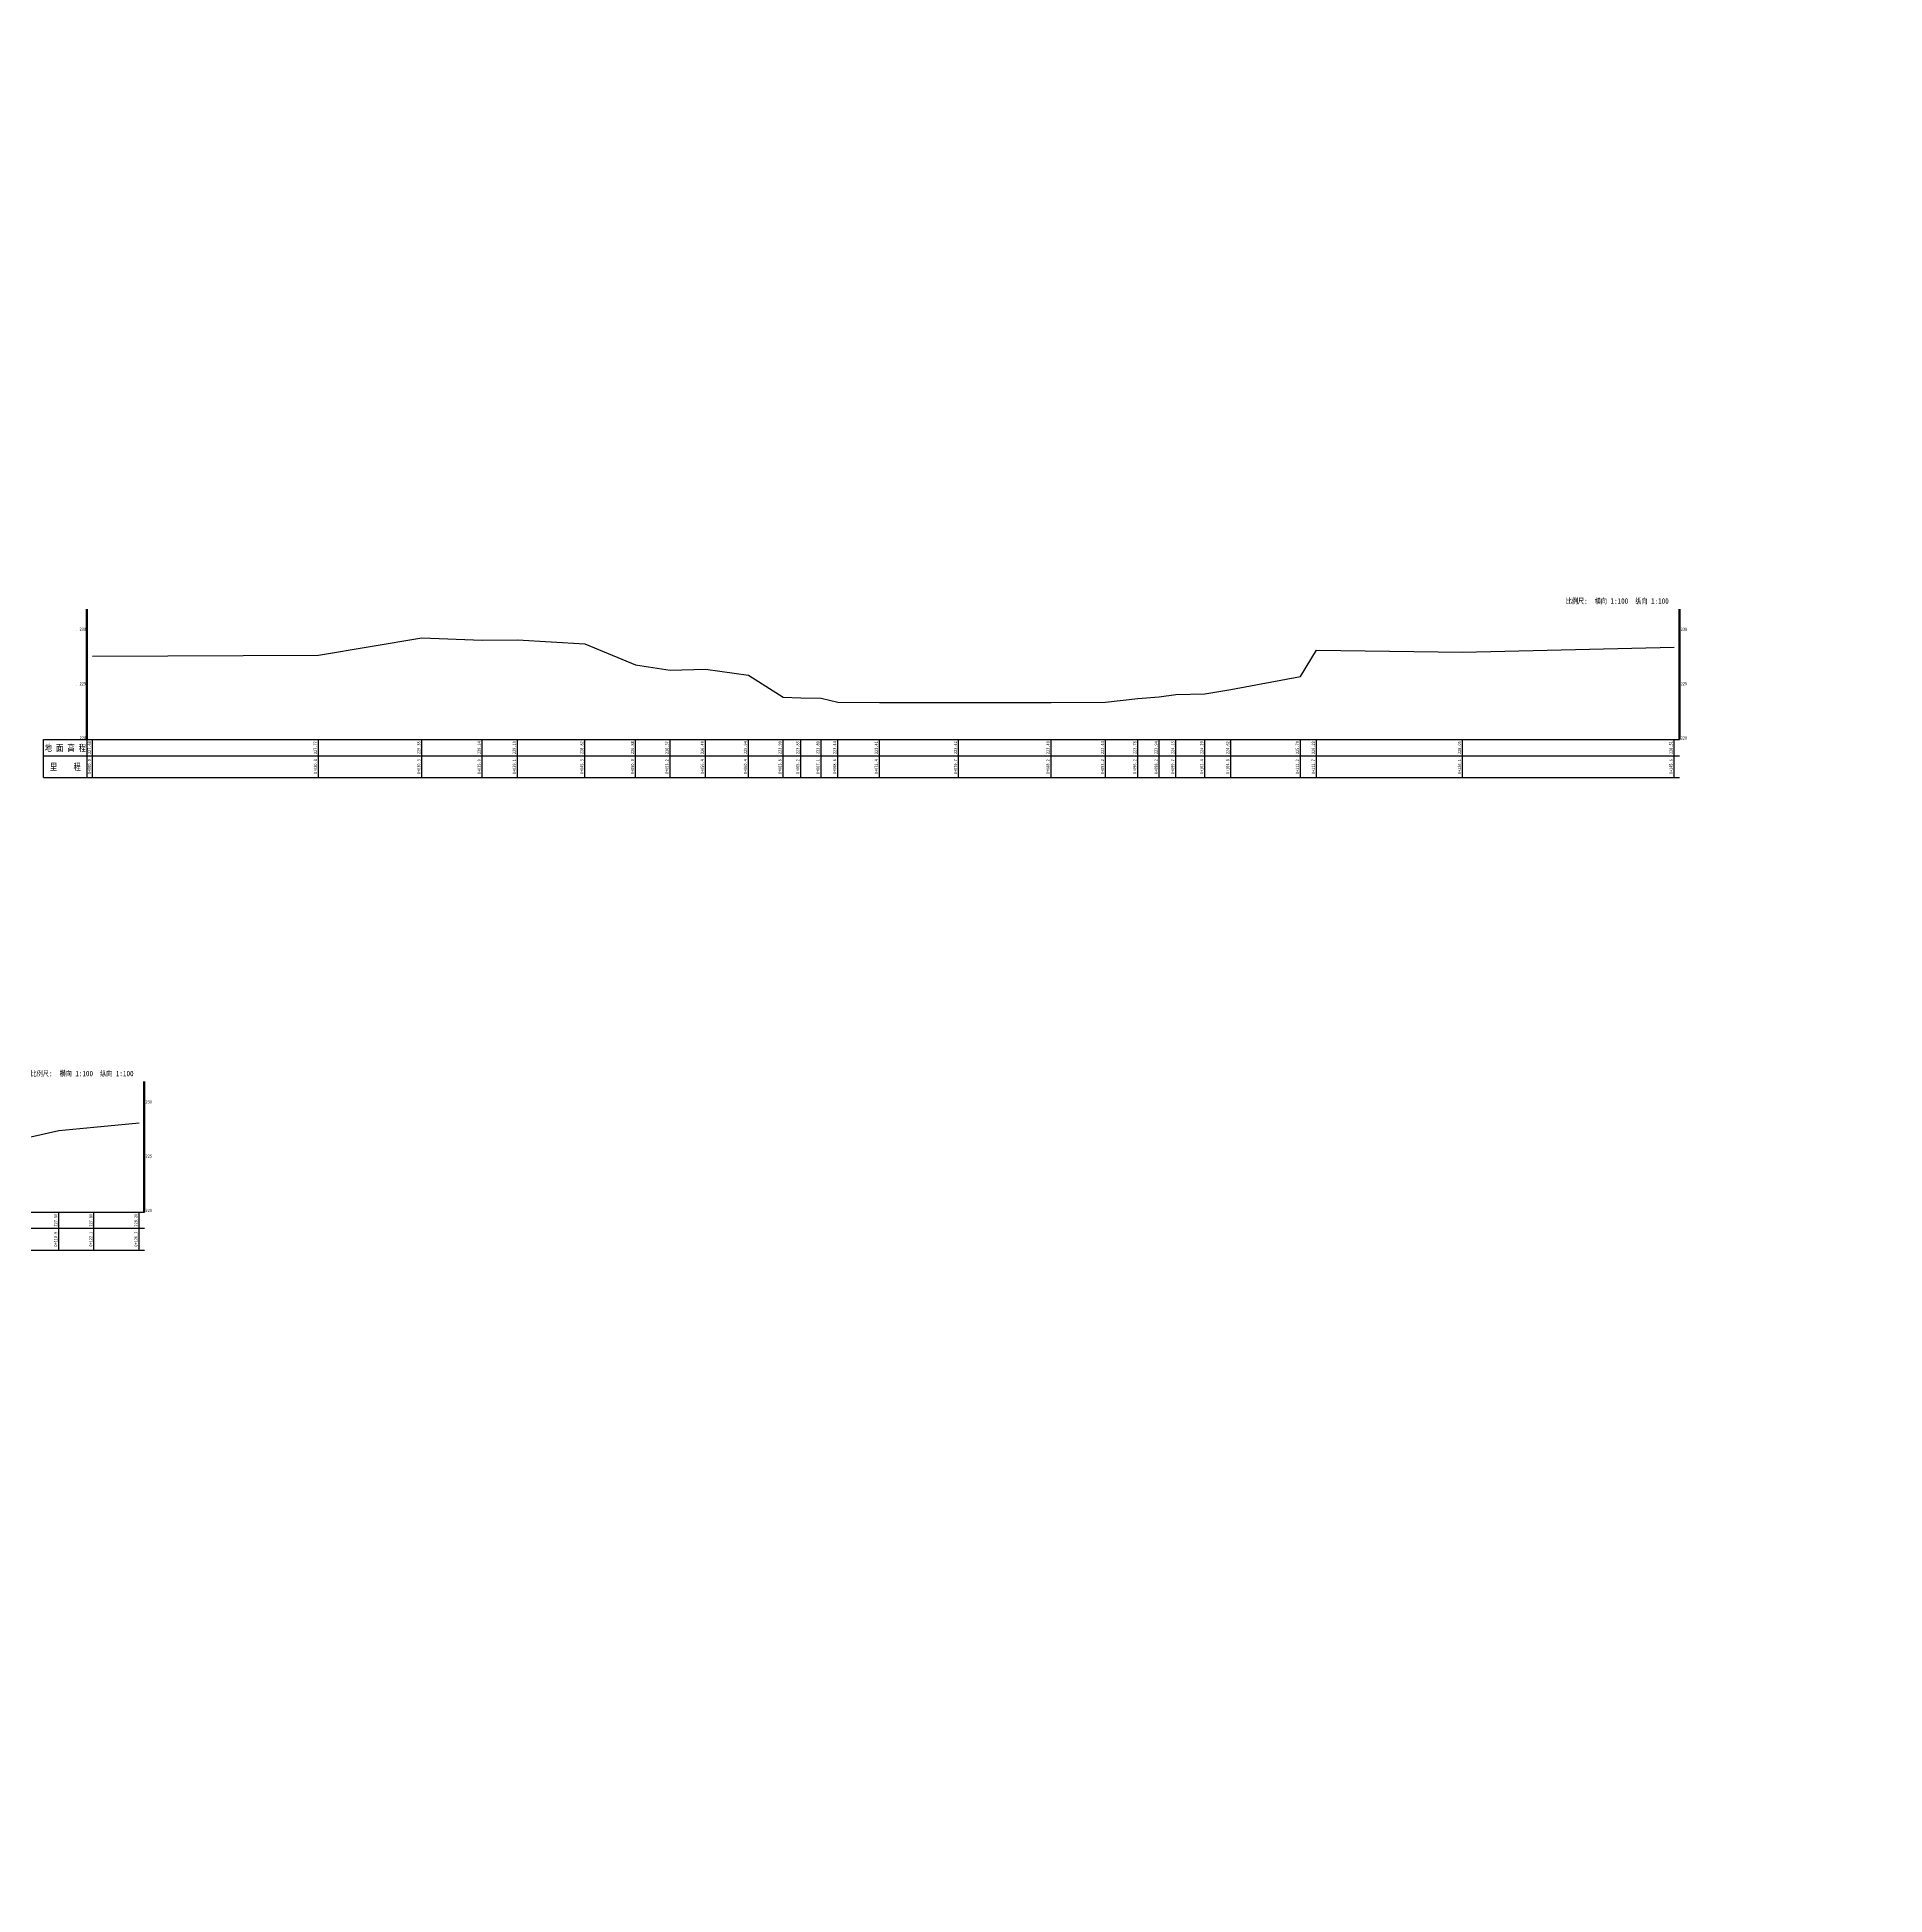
# Model space of a CAD drawing. Header units: millimetres. Extents: x -725 to 2274960, y -506 to 2980382.
# Drawn here: x 560828 to 562529, y 2884629 to 2886339 of the extents above; entities that cross this region are included whole.
import ezdxf
from ezdxf.enums import TextEntityAlignment as Align

# ---------------------------------------------------------------- set-up
doc = ezdxf.new("R2010")
doc.units = ezdxf.units.MM
doc.header["$LTSCALE"] = 1000
doc.linetypes.add('X4', pattern=[1.6, 0, -1.6])
for name, color, linetype in [('DMX', 7, 'Continuous'), ('YHJ_剖面_梁板', 4, 'Continuous'), ('zdm1', 2, 'Continuous'), ('ZDMT5', 3, 'Continuous')]:
    doc.layers.add(name, color=color, linetype=linetype)

msp = doc.modelspace()

# ---------------------------------------------------------------- linework, layer by layer
at = {"layer": 'DMX', "linetype": 'Continuous'}
for p, q in [((561087.2249, 2885770.1596), (561182.4448, 2885785.9196)), ((561087.2249, 2885770.1596), (561182.4448, 2885785.9196)), ((561182.4448, 2885785.9196), (561237.9873, 2885783.8796)), ((561182.4448, 2885785.9196), (561237.9873, 2885783.8796)), ((561237.9873, 2885783.8796), (561270.2939, 2885784.3596)), ((561237.9873, 2885783.8796), (561270.2939, 2885784.3596)), ((561270.2939, 2885784.3596), (561332.4744, 2885780.6596)), ((561270.2939, 2885784.3596), (561332.4744, 2885780.6596)), ((560879.2275, 2885769.2596), (561087.2249, 2885770.1596)), ((560879.2275, 2885769.2596), (561087.2249, 2885770.1596)), ((561332.4744, 2885780.6596), (561379.1051, 2885761.2896)), ((561332.4744, 2885780.6596), (561379.1051, 2885761.2896)), ((561991.1172, 2885750.3896), (562005.8284, 2885774.6996)), ((561991.1172, 2885750.3896), (562005.8284, 2885774.6996)), ((562005.8284, 2885774.6996), (562140.2914, 2885772.9596)), ((562005.8284, 2885774.6996), (562140.2914, 2885772.9596)), ((562140.2914, 2885772.9596), (562335.1024, 2885777.5596)), ((562140.2914, 2885772.9596), (562335.1024, 2885777.5596)), ((561379.1051, 2885761.2896), (561410.837, 2885756.1696)), ((561379.1051, 2885761.2896), (561410.837, 2885756.1696)), ((561410.837, 2885756.1696), (561443.4171, 2885757.3496)), ((561410.837, 2885756.1696), (561443.4171, 2885757.3496)), ((561443.4171, 2885757.3496), (561483.069, 2885751.8296)), ((561443.4171, 2885757.3496), (561483.069, 2885751.8296)), ((561483.069, 2885751.8296), (561514.8339, 2885731.4596)), ((561483.069, 2885751.8296), (561514.8339, 2885731.4596)), ((561926.9972, 2885738.6296), (561991.1172, 2885750.3896)), ((561926.9972, 2885738.6296), (561991.1172, 2885750.3896)), ((561514.8339, 2885731.4596), (561531.196, 2885730.7596)), ((561514.8339, 2885731.4596), (561531.196, 2885730.7596)), ((561841.4088, 2885730.2596), (561861.0737, 2885731.8596)), ((561841.4088, 2885730.2596), (561861.0737, 2885731.8596)), ((561861.0737, 2885731.8596), (561876.4217, 2885733.7896)), ((561861.0737, 2885731.8596), (561876.4217, 2885733.7896)), ((561876.4217, 2885733.7896), (561903.1248, 2885734.4696)), ((561876.4217, 2885733.7896), (561903.1248, 2885734.4696)), ((561903.1248, 2885734.4696), (561926.9972, 2885738.6296)), ((561903.1248, 2885734.4696), (561926.9972, 2885738.6296)), ((561531.196, 2885730.7596), (561549.7808, 2885730.4596)), ((561531.196, 2885730.7596), (561549.7808, 2885730.4596)), ((561549.7808, 2885730.4596), (561565.1938, 2885726.8596)), ((561549.7808, 2885730.4596), (561565.1938, 2885726.8596)), ((561565.1938, 2885726.8596), (561603.5655, 2885726.5596)), ((561565.1938, 2885726.8596), (561603.5655, 2885726.5596)), ((561603.5655, 2885726.5596), (561676.4928, 2885726.6596)), ((561603.5655, 2885726.5596), (561676.4928, 2885726.6596)), ((561676.4928, 2885726.6596), (561761.5358, 2885726.4596)), ((561676.4928, 2885726.6596), (561761.5358, 2885726.4596)), ((561761.5358, 2885726.4596), (561811.721, 2885726.8596)), ((561761.5358, 2885726.4596), (561811.721, 2885726.8596)), ((561811.721, 2885726.8596), (561841.4088, 2885730.2596)), ((561811.721, 2885726.8596), (561841.4088, 2885730.2596))]:
    msp.add_line(p, q, dxfattribs=at)
at = {"layer": 'DMX', "linetype": 'Continuous', "flags": 128}
msp.add_lwpolyline([(560822.3192, 2885326.9076), (560848.1462, 2885332.5676), (560880.4697, 2885335.5676), (560922.0339, 2885339.5676)], dxfattribs=at)
at = {"layer": 'YHJ_剖面_梁板'}
msp.add_circle((589254.9496, 2837256.879), 143124.932, dxfattribs=at)
at = {"layer": 'zdm1', "linetype": 'Continuous'}
for p, q in [((560873.7275, 2885692.4596), (560873.7275, 2885812.4596)), ((560873.7275, 2885692.4596), (560873.7275, 2885812.4596)), ((560874.2275, 2885802.4596), (560874.2275, 2885812.4596)), ((560874.2275, 2885802.4596), (560874.2275, 2885812.4596)), ((560874.7275, 2885692.4596), (560874.7275, 2885812.4596)), ((560874.7275, 2885692.4596), (560874.7275, 2885812.4596)), ((562339.6024, 2885692.4596), (562339.6024, 2885812.4596)), ((562339.6024, 2885692.4596), (562339.6024, 2885812.4596)), ((562340.1024, 2885802.4596), (562340.1024, 2885812.4596)), ((562340.1024, 2885802.4596), (562340.1024, 2885812.4596)), ((562340.6024, 2885692.4596), (562340.6024, 2885812.4596)), ((562340.6024, 2885692.4596), (562340.6024, 2885812.4596)), ((560874.2275, 2885782.4596), (560874.2275, 2885792.4596)), ((560874.2275, 2885782.4596), (560874.2275, 2885792.4596)), ((562340.1024, 2885782.4596), (562340.1024, 2885792.4596)), ((562340.1024, 2885782.4596), (562340.1024, 2885792.4596)), ((560874.2275, 2885762.4596), (560874.2275, 2885772.4596)), ((560874.2275, 2885762.4596), (560874.2275, 2885772.4596)), ((562340.1024, 2885762.4596), (562340.1024, 2885772.4596)), ((562340.1024, 2885762.4596), (562340.1024, 2885772.4596)), ((560874.2275, 2885742.4596), (560874.2275, 2885752.4596)), ((560874.2275, 2885742.4596), (560874.2275, 2885752.4596)), ((562340.1024, 2885742.4596), (562340.1024, 2885752.4596)), ((562340.1024, 2885742.4596), (562340.1024, 2885752.4596)), ((560874.2275, 2885722.4596), (560874.2275, 2885732.4596)), ((560874.2275, 2885722.4596), (560874.2275, 2885732.4596)), ((562340.1024, 2885722.4596), (562340.1024, 2885732.4596)), ((562340.1024, 2885722.4596), (562340.1024, 2885732.4596)), ((560874.2275, 2885702.4596), (560874.2275, 2885712.4596)), ((560874.2275, 2885702.4596), (560874.2275, 2885712.4596)), ((562340.1024, 2885702.4596), (562340.1024, 2885712.4596)), ((562340.1024, 2885702.4596), (562340.1024, 2885712.4596)), ((560834.2275, 2885692.4596), (560879.2275, 2885692.4596)), ((560834.2275, 2885657.4596), (560834.2275, 2885692.4596)), ((560834.2275, 2885692.4596), (560879.2275, 2885692.4596)), ((560834.2275, 2885657.4596), (560834.2275, 2885692.4596)), ((560874.2275, 2885657.4596), (560874.2275, 2885692.4596)), ((560874.2275, 2885657.4596), (560874.2275, 2885692.4596)), ((560879.2275, 2885692.4596), (562340.1024, 2885692.4596)), ((560879.2275, 2885692.4596), (562340.1024, 2885692.4596)), ((560834.2275, 2885677.4596), (562340.1024, 2885677.4596)), ((560834.2275, 2885677.4596), (562340.1024, 2885677.4596)), ((560834.2275, 2885657.4596), (562340.1024, 2885657.4596)), ((560834.2275, 2885657.4596), (562340.1024, 2885657.4596)), ((560926.5339, 2885257.5676), (560926.5339, 2885377.5676)), ((560927.5339, 2885257.5676), (560927.5339, 2885377.5676)), ((559659.1558, 2885257.5676), (560927.0339, 2885257.5676)), ((559614.1558, 2885242.5676), (560927.0339, 2885242.5676)), ((559614.1558, 2885222.5676), (560927.0339, 2885222.5676))]:
    msp.add_line(p, q, dxfattribs=at)
at = {"layer": 'zdm1', "linetype": 'X4'}
for p, q in [((560864.2275, 2885792.4596), (562350.1024, 2885792.4596)), ((560864.2275, 2885792.4596), (562350.1024, 2885792.4596)), ((560864.2275, 2885742.4596), (562350.1024, 2885742.4596)), ((560864.2275, 2885742.4596), (562350.1024, 2885742.4596)), ((560864.2275, 2885692.4596), (562350.1024, 2885692.4596)), ((560864.2275, 2885692.4596), (562350.1024, 2885692.4596)), ((559644.1558, 2885357.5676), (560937.0339, 2885357.5676)), ((559644.1558, 2885307.5676), (560937.0339, 2885307.5676)), ((559644.1558, 2885257.5676), (560937.0339, 2885257.5676))]:
    msp.add_line(p, q, dxfattribs=at)
at = {"layer": 'zdm1', "linetype": 'Continuous', "const_width": 1, "flags": 128}
for points in [[(560927.0339, 2885367.5676), (560927.0339, 2885377.5676)], [(560927.0339, 2885347.5676), (560927.0339, 2885357.5676)], [(560927.0339, 2885327.5676), (560927.0339, 2885337.5676)], [(560927.0339, 2885307.5676), (560927.0339, 2885317.5676)], [(560927.0339, 2885287.5676), (560927.0339, 2885297.5676)], [(560927.0339, 2885267.5676), (560927.0339, 2885277.5676)]]:
    msp.add_lwpolyline(points, dxfattribs=at)
at = {"layer": 'ZDMT5', "linetype": 'X4'}
for p, q in [((561182.4448, 2885692.4596), (561182.4448, 2885785.9196)), ((561182.4448, 2885692.4596), (561182.4448, 2885785.9196)), ((561237.9873, 2885692.4596), (561237.9873, 2885783.8796)), ((561237.9873, 2885692.4596), (561237.9873, 2885783.8796)), ((561270.2939, 2885692.4596), (561270.2939, 2885784.3596)), ((561270.2939, 2885692.4596), (561270.2939, 2885784.3596)), ((560879.2275, 2885692.4596), (560879.2275, 2885769.2596)), ((560879.2275, 2885692.4596), (560879.2275, 2885769.2596)), ((561087.2249, 2885692.4596), (561087.2249, 2885770.1596)), ((561087.2249, 2885692.4596), (561087.2249, 2885770.1596)), ((561332.4744, 2885692.4596), (561332.4744, 2885780.6596)), ((561332.4744, 2885692.4596), (561332.4744, 2885780.6596)), ((562005.8284, 2885692.4596), (562005.8284, 2885774.6996)), ((562005.8284, 2885692.4596), (562005.8284, 2885774.6996)), ((562140.2914, 2885692.4596), (562140.2914, 2885772.9596)), ((562140.2914, 2885692.4596), (562140.2914, 2885772.9596)), ((562335.1024, 2885692.4596), (562335.1024, 2885777.5596)), ((562335.1024, 2885692.4596), (562335.1024, 2885777.5596)), ((561379.1051, 2885692.4596), (561379.1051, 2885761.2896)), ((561379.1051, 2885692.4596), (561379.1051, 2885761.2896)), ((561410.837, 2885692.4596), (561410.837, 2885756.1696)), ((561410.837, 2885692.4596), (561410.837, 2885756.1696)), ((561443.4171, 2885692.4596), (561443.4171, 2885757.3496)), ((561443.4171, 2885692.4596), (561443.4171, 2885757.3496)), ((561483.069, 2885692.4596), (561483.069, 2885751.8296)), ((561483.069, 2885692.4596), (561483.069, 2885751.8296)), ((561991.1172, 2885692.4596), (561991.1172, 2885750.3896)), ((561991.1172, 2885692.4596), (561991.1172, 2885750.3896)), ((561514.8339, 2885692.4596), (561514.8339, 2885731.4596)), ((561514.8339, 2885692.4596), (561514.8339, 2885731.4596)), ((561861.0737, 2885692.4596), (561861.0737, 2885731.8596)), ((561861.0737, 2885692.4596), (561861.0737, 2885731.8596)), ((561876.4217, 2885692.4596), (561876.4217, 2885733.7896)), ((561876.4217, 2885692.4596), (561876.4217, 2885733.7896)), ((561903.1248, 2885692.4596), (561903.1248, 2885734.4696)), ((561903.1248, 2885692.4596), (561903.1248, 2885734.4696)), ((561926.9972, 2885692.4596), (561926.9972, 2885738.6296)), ((561926.9972, 2885692.4596), (561926.9972, 2885738.6296)), ((561531.196, 2885692.4596), (561531.196, 2885730.7596)), ((561531.196, 2885692.4596), (561531.196, 2885730.7596)), ((561549.7808, 2885692.4596), (561549.7808, 2885730.4596)), ((561549.7808, 2885692.4596), (561549.7808, 2885730.4596)), ((561565.1938, 2885692.4596), (561565.1938, 2885726.8596)), ((561565.1938, 2885692.4596), (561565.1938, 2885726.8596)), ((561603.5655, 2885692.4596), (561603.5655, 2885726.5596)), ((561603.5655, 2885692.4596), (561603.5655, 2885726.5596)), ((561676.4928, 2885692.4596), (561676.4928, 2885726.6596)), ((561676.4928, 2885692.4596), (561676.4928, 2885726.6596)), ((561761.5358, 2885692.4596), (561761.5358, 2885726.4596)), ((561761.5358, 2885692.4596), (561761.5358, 2885726.4596)), ((561811.721, 2885692.4596), (561811.721, 2885726.8596)), ((561811.721, 2885692.4596), (561811.721, 2885726.8596)), ((561841.4088, 2885692.4596), (561841.4088, 2885730.2596)), ((561841.4088, 2885692.4596), (561841.4088, 2885730.2596)), ((560922.0339, 2885257.5676), (560922.0339, 2885339.5676)), ((560848.1462, 2885257.5676), (560848.1462, 2885332.5676)), ((560880.4697, 2885257.5676), (560880.4697, 2885335.5676))]:
    msp.add_line(p, q, dxfattribs=at)
at = {"layer": 'ZDMT5', "linetype": 'Continuous'}
for p, q in [((560879.2275, 2885657.4596), (560879.2275, 2885692.4596)), ((560879.2275, 2885657.4596), (560879.2275, 2885692.4596)), ((561087.2249, 2885657.4596), (561087.2249, 2885692.4596)), ((561087.2249, 2885657.4596), (561087.2249, 2885692.4596)), ((561182.4448, 2885657.4596), (561182.4448, 2885692.4596)), ((561182.4448, 2885657.4596), (561182.4448, 2885692.4596)), ((561237.9873, 2885657.4596), (561237.9873, 2885692.4596)), ((561237.9873, 2885657.4596), (561237.9873, 2885692.4596)), ((561270.2939, 2885657.4596), (561270.2939, 2885692.4596)), ((561270.2939, 2885657.4596), (561270.2939, 2885692.4596)), ((561332.4744, 2885657.4596), (561332.4744, 2885692.4596)), ((561332.4744, 2885657.4596), (561332.4744, 2885692.4596)), ((561379.1051, 2885657.4596), (561379.1051, 2885692.4596)), ((561379.1051, 2885657.4596), (561379.1051, 2885692.4596)), ((561410.837, 2885657.4596), (561410.837, 2885692.4596)), ((561410.837, 2885657.4596), (561410.837, 2885692.4596)), ((561443.4171, 2885657.4596), (561443.4171, 2885692.4596)), ((561443.4171, 2885657.4596), (561443.4171, 2885692.4596)), ((561483.069, 2885657.4596), (561483.069, 2885692.4596)), ((561483.069, 2885657.4596), (561483.069, 2885692.4596)), ((561514.8339, 2885657.4596), (561514.8339, 2885692.4596)), ((561514.8339, 2885657.4596), (561514.8339, 2885692.4596)), ((561531.196, 2885657.4596), (561531.196, 2885692.4596)), ((561531.196, 2885657.4596), (561531.196, 2885692.4596)), ((561549.7808, 2885657.4596), (561549.7808, 2885692.4596)), ((561549.7808, 2885657.4596), (561549.7808, 2885692.4596)), ((561565.1938, 2885657.4596), (561565.1938, 2885692.4596)), ((561565.1938, 2885657.4596), (561565.1938, 2885692.4596)), ((561603.5655, 2885657.4596), (561603.5655, 2885692.4596)), ((561603.5655, 2885657.4596), (561603.5655, 2885692.4596)), ((561676.4928, 2885657.4596), (561676.4928, 2885692.4596)), ((561676.4928, 2885657.4596), (561676.4928, 2885692.4596)), ((561761.5358, 2885657.4596), (561761.5358, 2885692.4596)), ((561761.5358, 2885657.4596), (561761.5358, 2885692.4596)), ((561811.721, 2885657.4596), (561811.721, 2885692.4596)), ((561811.721, 2885657.4596), (561811.721, 2885692.4596)), ((561841.4088, 2885657.4596), (561841.4088, 2885692.4596)), ((561841.4088, 2885657.4596), (561841.4088, 2885692.4596)), ((561861.0737, 2885657.4596), (561861.0737, 2885692.4596)), ((561861.0737, 2885657.4596), (561861.0737, 2885692.4596)), ((561876.4217, 2885657.4596), (561876.4217, 2885692.4596)), ((561876.4217, 2885657.4596), (561876.4217, 2885692.4596)), ((561903.1248, 2885657.4596), (561903.1248, 2885692.4596)), ((561903.1248, 2885657.4596), (561903.1248, 2885692.4596)), ((561926.9972, 2885657.4596), (561926.9972, 2885692.4596)), ((561926.9972, 2885657.4596), (561926.9972, 2885692.4596)), ((561991.1172, 2885657.4596), (561991.1172, 2885692.4596)), ((561991.1172, 2885657.4596), (561991.1172, 2885692.4596)), ((562005.8284, 2885657.4596), (562005.8284, 2885692.4596)), ((562005.8284, 2885657.4596), (562005.8284, 2885692.4596)), ((562140.2914, 2885657.4596), (562140.2914, 2885692.4596)), ((562140.2914, 2885657.4596), (562140.2914, 2885692.4596)), ((562335.1024, 2885657.4596), (562335.1024, 2885692.4596)), ((562335.1024, 2885657.4596), (562335.1024, 2885692.4596)), ((560848.1462, 2885222.5676), (560848.1462, 2885257.5676)), ((560880.4697, 2885222.5676), (560880.4697, 2885257.5676)), ((560922.0339, 2885222.5676), (560922.0339, 2885257.5676))]:
    msp.add_line(p, q, dxfattribs=at)

# ---------------------------------------------------------------- texts
at = {"layer": 'zdm1', "linetype": 'Continuous', "width": 0.8}
for s, p in [('230', (560873.2275, 2885792.4596)), ('230', (560873.2275, 2885792.4596)), ('225', (560873.2275, 2885742.4596)), ('225', (560873.2275, 2885742.4596)), ('220', (560873.2275, 2885692.4596)), ('220', (560873.2275, 2885692.4596))]:
    msp.add_text(s, height=3, dxfattribs=at).set_placement(p, align=Align.RIGHT)
for s, p in [('230', (562341.1024, 2885792.4596)), ('230', (562341.1024, 2885792.4596)), ('225', (562341.1024, 2885742.4596)), ('225', (562341.1024, 2885742.4596)), ('220', (562341.1024, 2885692.4596)), ('220', (562341.1024, 2885692.4596)), ('230', (560928.0339, 2885357.5676)), ('225', (560928.0339, 2885307.5676)), ('220', (560928.0339, 2885257.5676))]:
    msp.add_text(s, height=3, dxfattribs=at).set_placement(p)
for s, p in [('地 面 高 程', (560854.2275, 2885684.9596)), ('地 面 高 程', (560854.2275, 2885684.9596)), ('里    程', (560854.2275, 2885667.4596)), ('里    程', (560854.2275, 2885667.4596))]:
    msp.add_text(s, height=6, dxfattribs=at).set_placement(p, align=Align.MIDDLE)
at = {"layer": 'ZDMT5', "linetype": 'Continuous', "width": 0.8}
for p in [(562330.1024, 2885817.4596), (562330.1024, 2885817.4596), (560917.0339, 2885382.5676)]:
    msp.add_text('比例尺:  横向 1:100  纵向 1:100', height=5, dxfattribs=at).set_placement(p, align=Align.RIGHT)
for s, p in [('227.68', (560878.7275, 2885684.9596)), ('227.68', (560878.7275, 2885684.9596)), ('227.77', (561086.7249, 2885684.9596)), ('227.77', (561086.7249, 2885684.9596)), ('229.35', (561181.9448, 2885684.9596)), ('229.35', (561181.9448, 2885684.9596)), ('229.14', (561237.4873, 2885684.9596)), ('229.14', (561237.4873, 2885684.9596)), ('229.19', (561269.7939, 2885684.9596)), ('229.19', (561269.7939, 2885684.9596)), ('228.82', (561331.9744, 2885684.9596)), ('228.82', (561331.9744, 2885684.9596)), ('226.88', (561378.6051, 2885684.9596)), ('226.88', (561378.6051, 2885684.9596)), ('226.37', (561410.337, 2885684.9596)), ('226.37', (561410.337, 2885684.9596)), ('226.49', (561442.9171, 2885684.9596)), ('226.49', (561442.9171, 2885684.9596)), ('225.94', (561482.569, 2885684.9596)), ('225.94', (561482.569, 2885684.9596)), ('223.90', (561514.3339, 2885684.9596)), ('223.90', (561514.3339, 2885684.9596)), ('223.83', (561530.696, 2885684.9596)), ('223.83', (561530.696, 2885684.9596)), ('223.80', (561549.2808, 2885684.9596)), ('223.80', (561549.2808, 2885684.9596)), ('223.44', (561564.6938, 2885684.9596)), ('223.44', (561564.6938, 2885684.9596)), ('223.41', (561603.0655, 2885684.9596)), ('223.41', (561603.0655, 2885684.9596)), ('223.42', (561675.9928, 2885684.9596)), ('223.42', (561675.9928, 2885684.9596)), ('223.40', (561761.0358, 2885684.9596)), ('223.40', (561761.0358, 2885684.9596)), ('223.44', (561811.221, 2885684.9596)), ('223.44', (561811.221, 2885684.9596)), ('223.78', (561840.9088, 2885684.9596)), ('223.78', (561840.9088, 2885684.9596)), ('223.94', (561860.5737, 2885684.9596)), ('223.94', (561860.5737, 2885684.9596)), ('224.13', (561875.9217, 2885684.9596)), ('224.13', (561875.9217, 2885684.9596)), ('224.20', (561902.6248, 2885684.9596)), ('224.20', (561902.6248, 2885684.9596)), ('224.62', (561926.4972, 2885684.9596)), ('224.62', (561926.4972, 2885684.9596)), ('225.79', (561990.6172, 2885684.9596)), ('225.79', (561990.6172, 2885684.9596)), ('228.22', (562005.3284, 2885684.9596)), ('228.22', (562005.3284, 2885684.9596)), ('228.05', (562139.7914, 2885684.9596)), ('228.05', (562139.7914, 2885684.9596)), ('228.51', (562334.6024, 2885684.9596)), ('228.51', (562334.6024, 2885684.9596)), ('0+000.0', (560878.7275, 2885667.4596)), ('0+000.0', (560878.7275, 2885667.4596)), ('0+020.8', (561086.7249, 2885667.4596)), ('0+020.8', (561086.7249, 2885667.4596)), ('0+030.3', (561181.9448, 2885667.4596)), ('0+030.3', (561181.9448, 2885667.4596)), ('0+035.9', (561237.4873, 2885667.4596)), ('0+035.9', (561237.4873, 2885667.4596)), ('0+039.1', (561269.7939, 2885667.4596)), ('0+039.1', (561269.7939, 2885667.4596)), ('0+045.3', (561331.9744, 2885667.4596)), ('0+045.3', (561331.9744, 2885667.4596)), ('0+050.0', (561378.6051, 2885667.4596)), ('0+050.0', (561378.6051, 2885667.4596)), ('0+053.2', (561410.337, 2885667.4596)), ('0+053.2', (561410.337, 2885667.4596)), ('0+056.4', (561442.9171, 2885667.4596)), ('0+056.4', (561442.9171, 2885667.4596)), ('0+060.4', (561482.569, 2885667.4596)), ('0+060.4', (561482.569, 2885667.4596)), ('0+063.6', (561514.3339, 2885667.4596)), ('0+063.6', (561514.3339, 2885667.4596)), ('0+065.2', (561530.696, 2885667.4596)), ('0+065.2', (561530.696, 2885667.4596)), ('0+067.1', (561549.2808, 2885667.4596)), ('0+067.1', (561549.2808, 2885667.4596)), ('0+068.6', (561564.6938, 2885667.4596)), ('0+068.6', (561564.6938, 2885667.4596)), ('0+072.4', (561603.0655, 2885667.4596)), ('0+072.4', (561603.0655, 2885667.4596)), ('0+079.7', (561675.9928, 2885667.4596)), ('0+079.7', (561675.9928, 2885667.4596)), ('0+088.2', (561761.0358, 2885667.4596)), ('0+088.2', (561761.0358, 2885667.4596)), ('0+093.2', (561811.221, 2885667.4596)), ('0+093.2', (561811.221, 2885667.4596)), ('0+096.2', (561840.9088, 2885667.4596)), ('0+096.2', (561840.9088, 2885667.4596)), ('0+098.2', (561860.5737, 2885667.4596)), ('0+098.2', (561860.5737, 2885667.4596)), ('0+099.7', (561875.9217, 2885667.4596)), ('0+099.7', (561875.9217, 2885667.4596)), ('0+102.4', (561902.6248, 2885667.4596)), ('0+102.4', (561902.6248, 2885667.4596)), ('0+104.8', (561926.4972, 2885667.4596)), ('0+104.8', (561926.4972, 2885667.4596)), ('0+111.2', (561990.6172, 2885667.4596)), ('0+111.2', (561990.6172, 2885667.4596)), ('0+112.7', (562005.3284, 2885667.4596)), ('0+112.7', (562005.3284, 2885667.4596)), ('0+126.1', (562139.7914, 2885667.4596)), ('0+126.1', (562139.7914, 2885667.4596)), ('0+145.6', (562334.6024, 2885667.4596)), ('0+145.6', (562334.6024, 2885667.4596)), ('227.50', (560847.6462, 2885250.0676)), ('227.80', (560879.9697, 2885250.0676)), ('228.20', (560921.5339, 2885250.0676)), ('0+118.9', (560847.6462, 2885232.5676)), ('0+122.1', (560879.9697, 2885232.5676)), ('0+126.3', (560921.5339, 2885232.5676))]:
    msp.add_text(s, height=3, rotation=90, dxfattribs=at).set_placement(p, align=Align.BOTTOM_CENTER)

doc.saveas('drawing.dxf')
